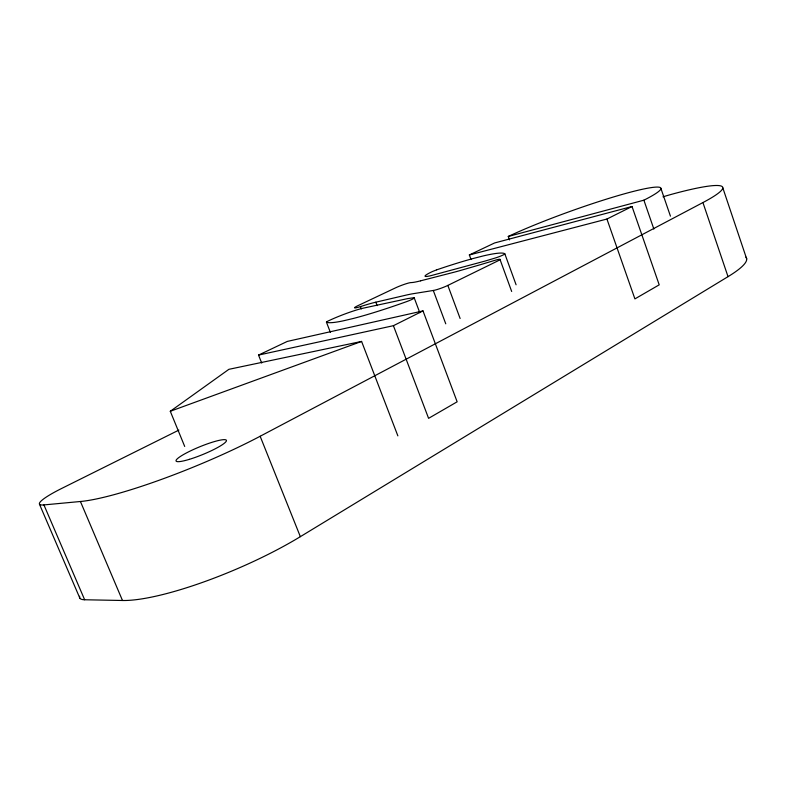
<?xml version="1.0" encoding="UTF-8"?>
<svg xmlns="http://www.w3.org/2000/svg" width="786" height="786" viewBox="0 0 786 786"><rect width="100%" height="100%" fill="white"/><g stroke="black" fill="none" stroke-linecap="round" stroke-linejoin="round"><path stroke-width="1.18" d="M184.7 446.448L170.287 411.275L228.893 369.322L361.589 341.429L397.863 435.866M79.661 596.23A44.075 9.147 -24.1 0 0 84.642 599.757L122.488 600.494A130.024 28.198 -23.2 0 0 300.35 536.671L728.023 276.652A117.085 18.903 -19.2 0 0 745.943 257.14M84.642 599.757L43.928 504.917L80.427 501.497A131.468 19.316 -22.3 0 0 260.146 436.259L702.93 202.562L728.023 276.652M393.413 325.689L423.006 310.902L457.147 401.803L428.586 418.339L393.413 325.689L258.535 355.085L261.699 363.044M606.93 219.039L632.023 206.502L659.208 284.837L634.911 298.896L606.93 219.039L469.35 254.959L471.03 259.508M178.864 430.109L61.396 488.587A44.556 6.268 -22.9 0 0 43.928 504.917M375.846 302.178L407.187 294.868A135.624 15.081 -21.1 0 1 411.825 293.915L433.292 290.466A9.727 1.061 -20.4 0 0 447.833 285.416L497.656 261.001A9.373 0.983 -20.2 0 0 495.111 260.264L487.261 262.632A324.805 27.422 -19.7 0 1 480.217 264.744L460.115 270.571A115.768 11.102 -20 0 1 454.151 272.202L420.598 280.828M258.535 355.085L287.303 341.419L423.006 310.902M469.35 254.959L494.591 242.962L632.023 206.502M170.287 411.275L361.589 341.429M436.613 269.863L432.398 271.543A24.228 2.368 -20.4 0 0 431.799 275.424L484.982 261.09A253.917 22.136 -19.7 0 0 494.993 258.093A7.133 0.727 -20.1 0 0 501.743 255.617A7.133 0.727 -20.1 0 0 504.818 253.799L516.088 284.787M509.515 239.897L508.267 236.458L643.891 200.184L653.864 229.06M39.487 504.268L79.858 598.175M80.427 501.497L122.488 600.494M260.146 436.259L300.35 536.671M330.385 332.36L326.406 322.103A5.443 0.56 -20.9 0 1 328.155 321.002A26.135 2.722 -20.9 0 1 363.112 308.191L407.669 298.611A368.516 43.259 -22.2 0 1 413.407 297.806A7.634 0.835 -20.6 0 1 413.112 298.808A7.634 0.835 -20.6 0 1 406.726 301.588L406.421 301.696A95.499 9.815 -20.5 0 1 353.052 318.536L342.834 320.934A95.499 9.815 -20.5 0 1 326.514 322.152M420.539 280.848A40.97 3.999 -20.4 0 1 411.009 282.587A10.139 1.002 -20.6 0 0 395.515 287.863L357.905 305.675A10.424 1.051 -20.7 0 0 360.44 306.609L361.314 308.878M377.152 305.607L375.796 302.188A44.163 4.608 -20.9 0 0 360.44 306.609M414.212 297.845L419.773 312.651M433.292 290.466L445.76 323.822M447.833 285.406L460.124 318.497M500.024 259.478L511.676 291.468M660.957 188.542L670.438 216.15M722.815 187.854L746.7 258.958M662.991 196.814A60.542 6.367 -19.5 0 1 674.653 193.484L674.83 193.435A118.038 12.861 -19.6 0 1 702.93 202.562M508.267 236.458A93.819 8.951 -19.8 0 1 629.075 192.531A93.819 8.951 -19.8 0 1 643.891 200.184M504.789 253.78A95.479 9.815 -20.5 0 0 483.262 255.922L473.084 258.525A95.45 9.805 -20.5 0 0 436.672 269.844M189.347 459.348A27.186 4.146 -22.3 0 0 226.447 440.484A27.186 4.146 -22.3 0 0 187.972 452.147A27.186 4.146 -22.3 0 0 189.347 459.348"/></g></svg>
